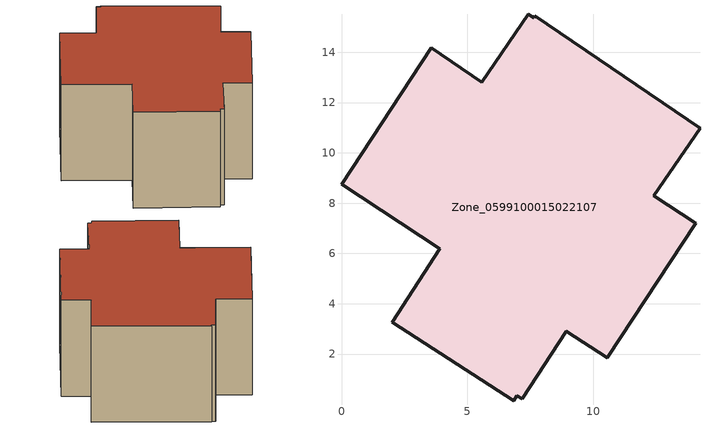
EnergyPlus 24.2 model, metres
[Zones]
Zone_0599100015022107
 floor ground (C_G): 7.64,15.37 7.69,15.46 14.25,10.99 12.42,8.3 14.09,7.2 10.56,1.85 8.94,2.91 7.19,0.21 6.97,0.35 6.84,0.14 2.02,3.26 3.91,6.19 0,8.75 3.56,14.18 5.57,12.81 7.42,15.52 z1.28
 wall outside (C_F): 0,8.75 3.91,6.19 2.02,3.26 6.84,0.14 6.97,0.35 7.19,0.21 8.94,2.91 10.56,1.85 14.09,7.2 12.42,8.3 14.25,10.99 7.69,15.46 7.64,15.37 7.42,15.52 5.57,12.81 3.56,14.18 0,8.75 z1.28:8.75
 roof outside (C_R): 7.69,15.46 7.64,15.37 7.42,15.52 5.57,12.81 3.56,14.18 0,8.75 3.91,6.19 2.02,3.26 6.84,0.14 6.97,0.35 7.19,0.21 8.94,2.91 10.56,1.85 14.09,7.2 12.42,8.3 14.25,10.99 z8.75
[BUILDING]
Pand.0599100015022107: North Axis=0; Terrain=City; Loads Convergence Tolerance Value=0.04; Temperature Convergence Tolerance Value=0.4; Solar Distribution=FullExterior; Maximum Number of Warmup Days=25; Minimum Number of Warmup Days=1
[Site:Location]
Rotterdam.The.Hague.AP_ZH_NLD Design_Conditions: Latitude=51.96; Longitude=4.45; Time Zone=1; Elevation=-4.5
[SITE:GROUNDTEMPERATURE:BUILDINGSURFACE]
18, 18, 18, 18, 18, 18, 18, 18, 18, 18, 18, 18
[MATERIAL] Thermal Absorptance=0.9; Solar Absorptance=0.7; Visible Absorptance=0.7
Name | Roughness | Thickness | Conductivity | Density | Specific Heat
G.D.2006-2014 | MediumSmooth | 0.15 | 0.06 | 540 | 1210
F.D.2006-2014 | Rough | 0.3 | 0.12 | 1920 | 840
R.D.2006-2014 | MediumRough | 0.2 | 0.08 | 1500 | 1000
[CONSTRUCTION]
C_G: G.D.2006-2014
C_F: F.D.2006-2014
C_R: R.D.2006-2014
[ZONE]
Zone_0599100015022107: Type=1; Multiplier=1; Ceiling Height=Autocalculate; Volume=Autocalculate; Floor Area=autocalculate; Part of Total Floor Area=Yes
[ZONEINFILTRATION:DESIGNFLOWRATE]
Infil_Zone_0599100015022107: Zone or ZoneList or Space or SpaceList=Zone_0599100015022107; Schedule=AlwaysOn; Design Flow Rate Calculation Method=Flow/Area; Flow Rate per Floor Area=0.0021; Constant Term Coefficient=1; Temperature Term Coefficient=0; Velocity Term Coefficient=0; Velocity Squared Term Coefficient=0
[HVACTEMPLATE:ZONE:IDEALLOADSAIRSYSTEM]
Zone_0599100015022107: Maximum Heating Supply Air Temperature=50; Minimum Cooling Supply Air Temperature=13; Maximum Heating Supply Air Humidity Ratio=0.0156; Minimum Cooling Supply Air Humidity Ratio=0.0077; Heating Limit=NoLimit; Cooling Limit=NoLimit; Dehumidification Control Type=ConstantSensibleHeatRatio; Cooling Sensible Heat Ratio=0.7; Dehumidification Setpoint=60; Humidification Control Type=None; Humidification Setpoint=30; Outdoor Air Method=None; Outdoor Air Flow Rate per Person=0.00944; Outdoor Air Flow Rate per Zone Floor Area=0; Outdoor Air Flow Rate per Zone=0; Demand Controlled Ventilation Type=None; Outdoor Air Economizer Type=NoEconomizer; Heat Recovery Type=None; Sensible Heat Recovery Effectiveness=0.7; Latent Heat Recovery Effectiveness=0.65
[ZONECONTROL:THERMOSTAT]
ThermostatControl_Zone_0599100015022107: Zone or ZoneList=Zone_0599100015022107; Control Type Schedule=DualSetpointControlType; Control 1=Thermostat_Zone_0599100015022107; Temperature Difference Between Cutout And Setpoint=0
[THERMOSTATSETPOINT:DUALSETPOINT]
Thermostat_Zone_0599100015022107: Heating Setpoint Temperature Schedule=HeatingSetpoint_Zone_0599100015022107; Cooling Setpoint Temperature Schedule=CoolingSetpoint_Zone_0599100015022107
[SCHEDULE:COMPACT]
HeatingSetpoint_Zone_0599100015022107: Through: 12/31, For: AllDays, Until: 24:00, 21
CoolingSetpoint_Zone_0599100015022107: Through: 12/31, For: AllDays, Until: 24:00, 24
DualSetpointControlType: Through: 12/31, For: AllDays, Until: 24:00, 4
AlwaysOn: Through: 12/31, For: AllDays, Until: 24:00, 1
